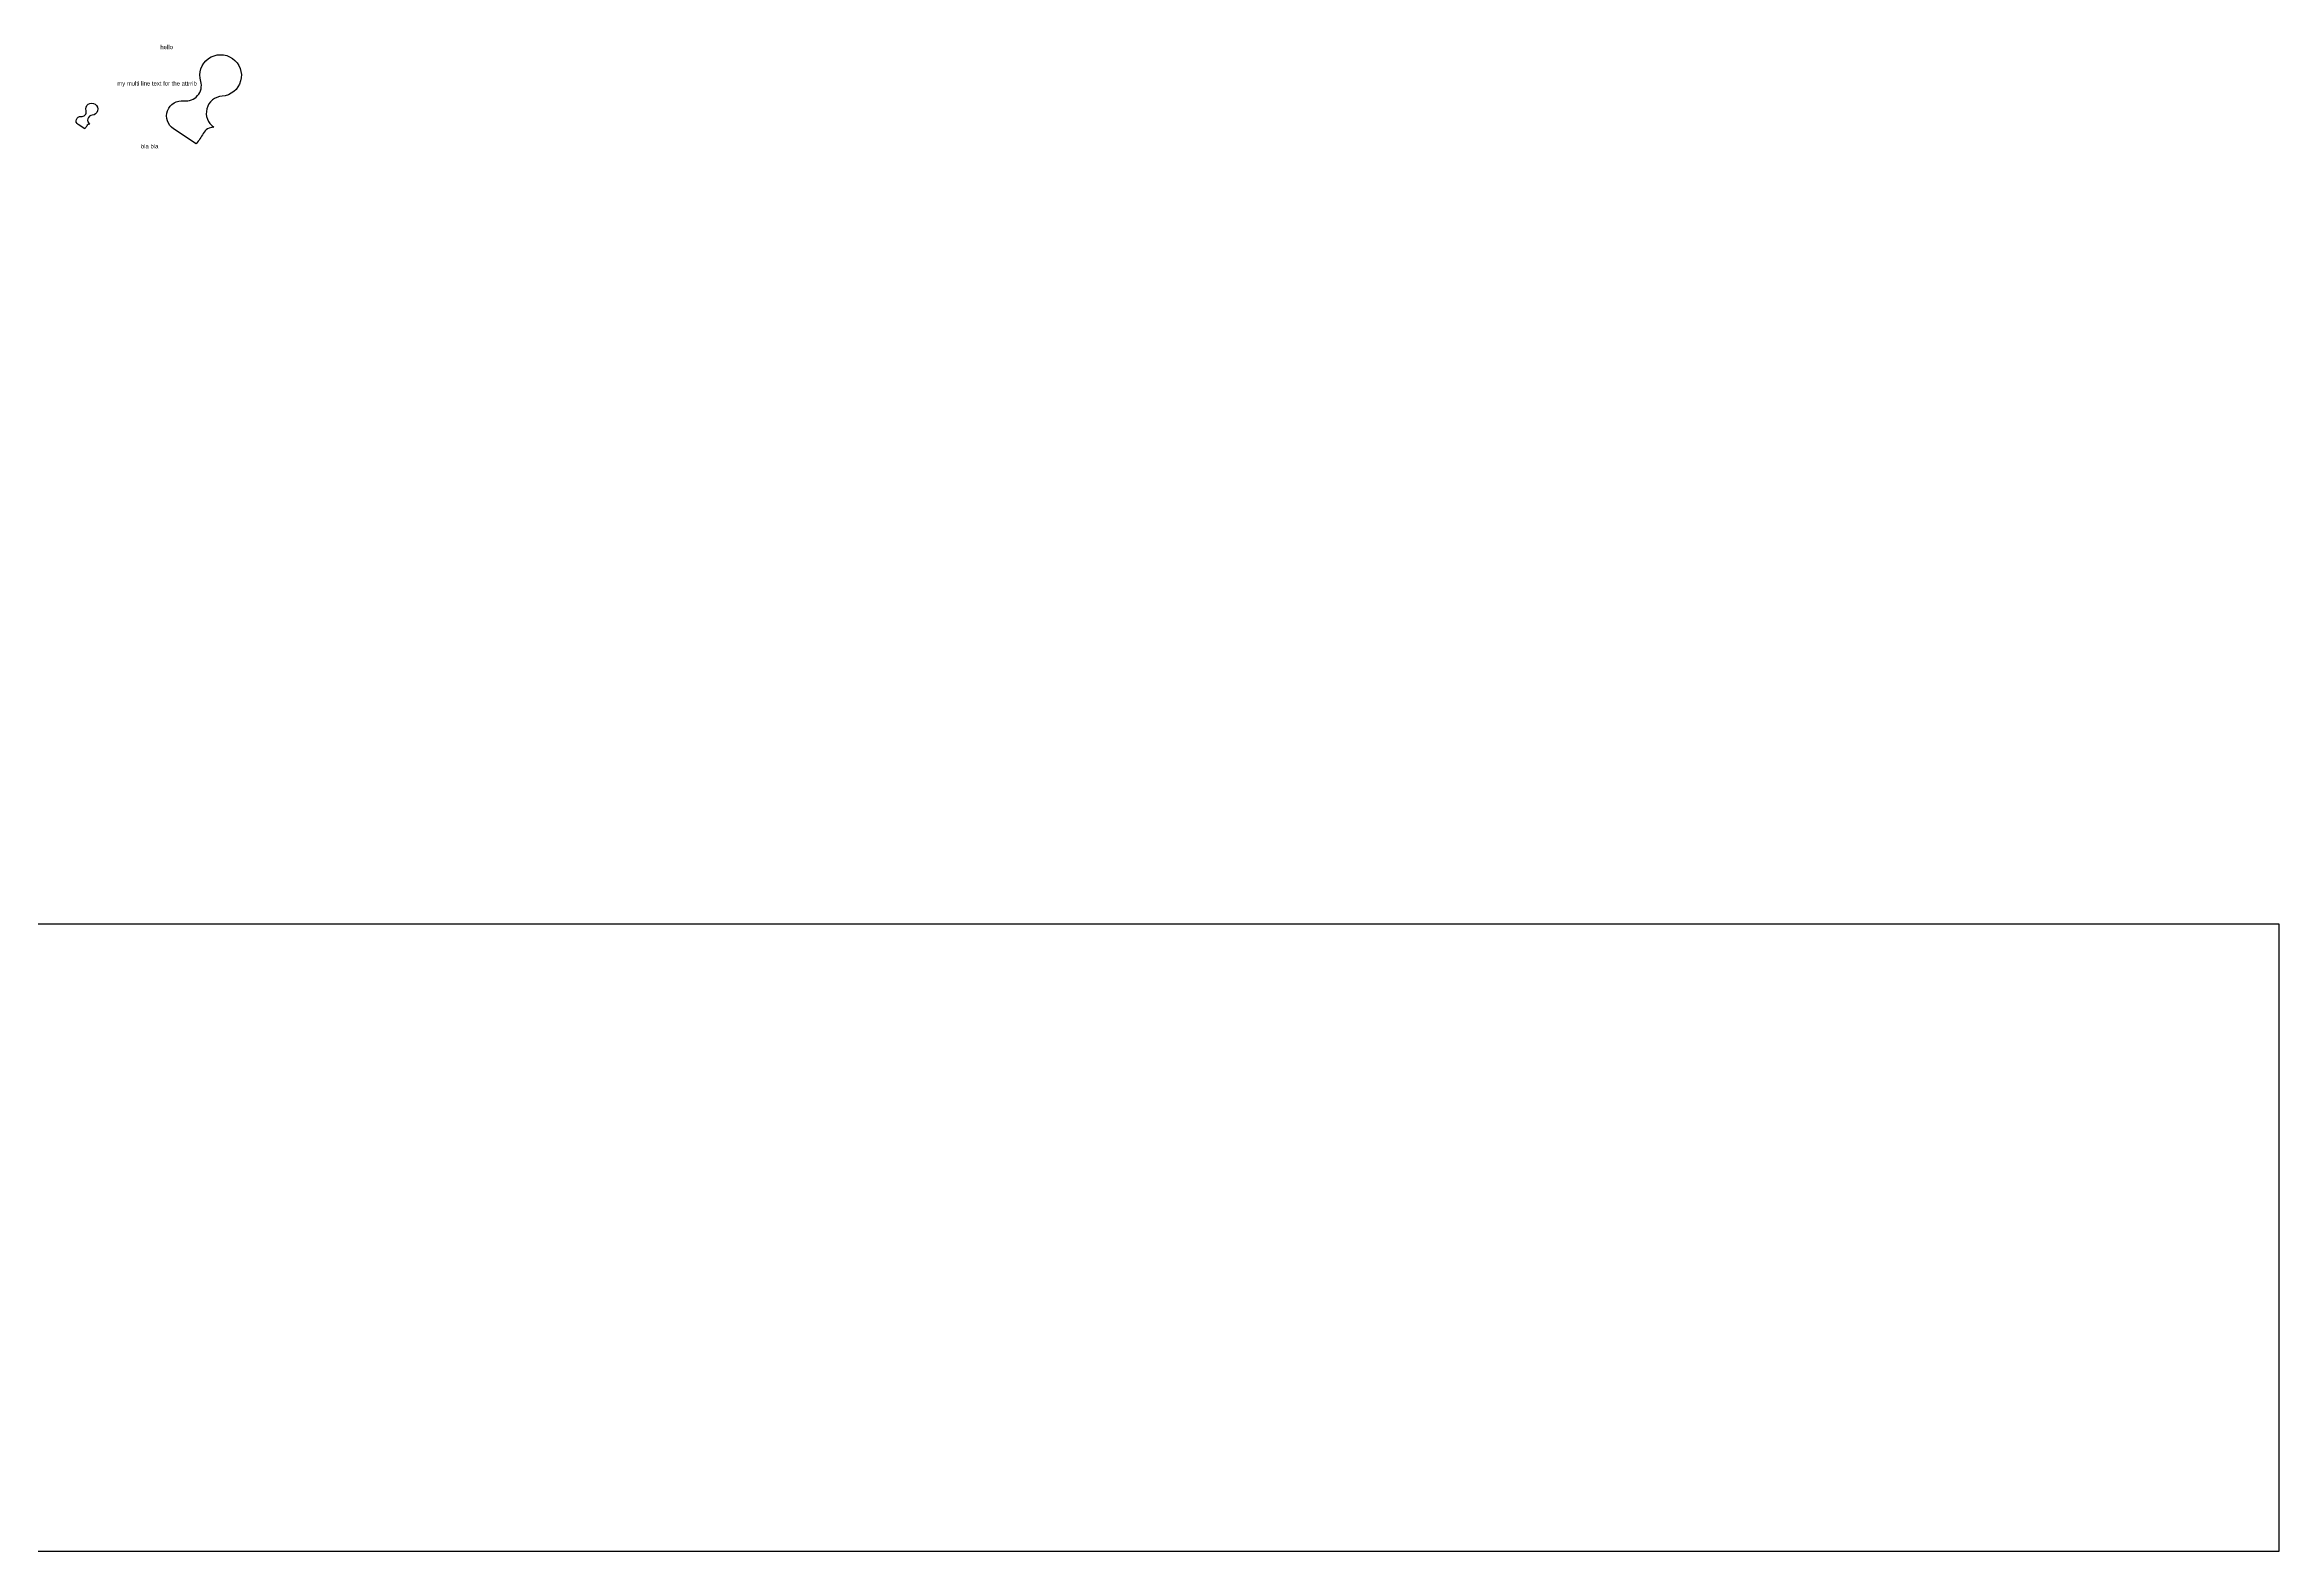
# Model space of a CAD drawing. Extents: x 0 to 1852, y -566 to 111.
# Drawn here: x 948 to 1852, y -566 to 44 of the extents above; entities that cross this region are included whole.
import ezdxf
from ezdxf.enums import TextEntityAlignment as Align

# ---------------------------------------------------------------- set-up
doc = ezdxf.new("R2010")
doc.units = 0
doc.header["$MEASUREMENT"] = 0
doc.layers.get('0').update_dxf_attribs({"linetype": 'CONTINUOUS'})
doc.styles.get("Standard").update_dxf_attribs({"font": 'arial.ttf'})

# ---------------------------------------------------------------- blocks, each defined once
blk = doc.blocks.new('MY_BLOCK_V2')
blk.add_lwpolyline([(962.4, 0.36), (960.21, 1.79, -0.799559), (961.21, 4.5, 0.543862), (962.83, 6.38, -2.844377), (964.89, 4.95, 0.718751), (964.1, 1.95, 0.273794), (963.06, 1.33, -0.047611)], format="xyb", close=True)
at = {"flags": 8}
blk.add_attdef('PRESET_ATT', text='', height=0.411, dxfattribs=at).set_placement((958.93, 9.9), align=Align.TOP_LEFT)
blk.add_attdef('MULTI_LINE_ATT', text='', height=0.411).set_placement((954.81, 6.39), align=Align.TOP_LEFT)
for tag, p, flags in [('CONSTANT_ATT', (954.6, 2.35), 2), ('VERIFY_ATT', (957.05, -0.09), 4)]:
    blk.add_attdef(tag, p, '', height=0.411, dxfattribs=dict(flags=flags))

msp = doc.modelspace()

# ---------------------------------------------------------------- linework, layer by layer
msp.add_lwpolyline([(52.6915, -312.36161), (52.6915, -566.16858), (1852.18563, -566.16858), (1852.18563, -312.36161)], close=True)

# ---------------------------------------------------------------- block references
ref = msp.add_blockref('MY_BLOCK_V2', (-3024.44382, 1.95095), dxfattribs=dict(xscale=4.191133180547078, yscale=4.191133180547078, zscale=4.191133180547078))
ref.add_attrib('MULTI_LINE_ATT_001', 'my multi line text for the attrrib', (977.12303, 27.00082), dxfattribs={"height": 1.7206545})
ref.add_attrib('PRESET_ATT', 'hello', dxfattribs={"height": 1.720654}).set_placement((994.55829, 43.43014), align=Align.TOP_LEFT)
ref.add_attrib('VERIFY_ATT', 'bla bla', (986.68825, 1.55447), dxfattribs={"height": 1.720654})
at = {"xscale": 1.217889264582384, "yscale": 1.217889264582384, "zscale": 1.217889264582384}
msp.add_blockref('MY_BLOCK_V2', (-208.14953, 8.99012), dxfattribs=at)

doc.saveas('drawing.dxf')
